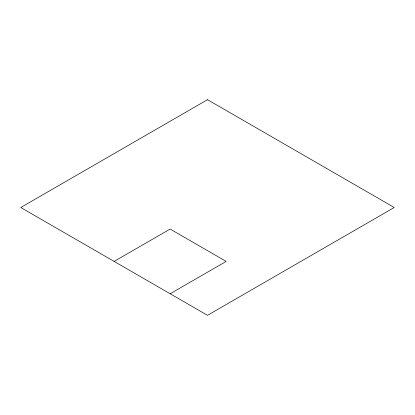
<?xml version="1.0" encoding="UTF-8"?>
<svg xmlns="http://www.w3.org/2000/svg" width="415" height="415" viewBox="0 0 415 415"><rect width="100%" height="100%" fill="white"/><g stroke="black" fill="none" stroke-linecap="round" stroke-linejoin="round"><path stroke-width="0.62" d="M114.125 261.409L170.15 229.064L226.175 261.409L170.15 293.758M207.5 99.683L20.75 207.5L207.5 315.317L394.25 207.5L207.5 99.683"/></g></svg>
